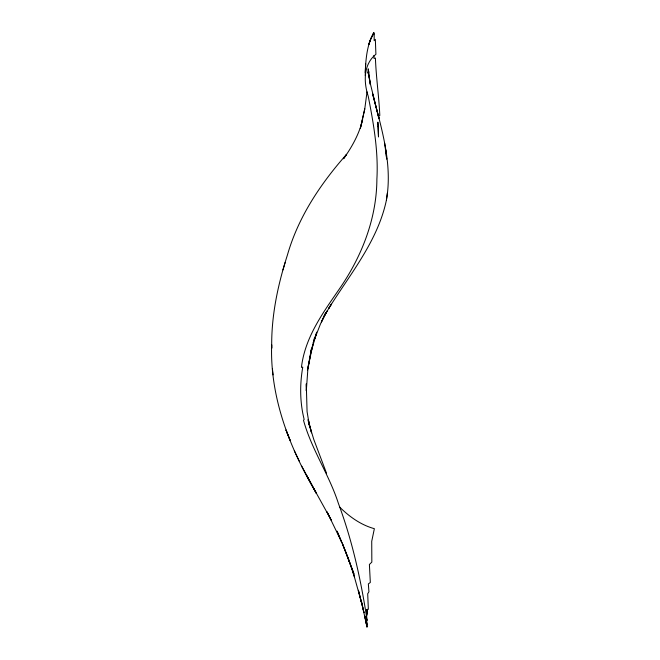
<?xml version="1.0" encoding="UTF-8"?>
<svg xmlns="http://www.w3.org/2000/svg" width="660" height="660" viewBox="0 0 660 660"><rect width="100%" height="100%" fill="white"/><g stroke="black" fill="none" stroke-linecap="round" stroke-linejoin="round"><path stroke-width="0.99" d="M354.436 577.096L352.877 571.502L361.441 602.209L358.388 590.255L363.974 612.678L361.284 600.691L367.001 627L366.185 622.19L366.407 616.448M368.379 73.384L368.395 70.496L368.42 73.351M365.244 75.595C365.483 63.286 366.25 50.704 370.656 39.08C378.807 23.141 369.146 40.804 368.923 44.434L370.772 38.734M365.227 72.699L365.665 63.715M366.382 621.192L367.042 609.386L368.338 609.337L367.702 593.761L368.923 591.781L368.346 583.91L370.326 582.475L369.394 564.498L371.836 562.097L371.728 541.324L374.36 528.685C360.987 525.014 349.379 516.747 339.644 507.07M366.589 614.435L367.042 609.386L367.471 612.719L366.671 615.516M367.018 91.864L364.782 108.859L360.335 128.494L364.782 108.859M316.66 332.137L314.754 338.613L320.364 324.258L325.611 313.038L321.362 322.022L327.195 310.926L324.2 315.991L331.353 304.202L328.68 308.517C350.254 273.884 377.842 240.958 386.405 200.161C392.807 164.208 381.538 128.419 372.644 93.943L378.898 118.371L370.648 84.95L368.132 71.882L370.318 84.554M362.653 119.608L362.637 119.757C359.188 133.996 352.003 146.932 343.538 158.771L346.607 154.3C320.603 183.711 298.312 216.892 287.422 255.016C277.761 285.112 271.103 316.528 271.73 348.274L271.648 344.718C269.899 397.658 289.839 448.544 316.453 493.408L301.752 466.191M386.405 200.161L387.362 192.951M313.269 342.771L313.97 339.925M313.434 342.061L307.453 370.07L311.528 348.48L307.816 369.847L306.306 390.769L306.289 383.658M313.912 340.106L314.638 337.169M312.815 344.627L310.777 352.836L316.305 333.943M373.642 33.107L373.362 34.741L374.212 33.627L374.154 40.697L375.342 39.361L375.911 54.301C363.239 64.334 363.577 82.178 368.214 96.203C373.593 123.601 378.469 151.371 376.885 179.223C376.678 217.462 362.637 254.224 341.492 285.846C324.39 310.918 305.06 336.154 301.438 367.381L302.767 367.117C299.722 384.409 299.854 402.336 304.153 419.413L303.501 420.28C311.495 449.394 329.191 474.697 338.415 503.481C352.531 541.183 361.078 580.701 367.133 620.425L366.3 617.529L367.141 624.624L365.401 617.735L367.001 627L364.782 615.838L365.945 621.811M282.942 269.94L285.128 262.573M370.656 39.08L373.741 33L373.123 34.328M308.072 478.277L306.834 475.868L316.453 493.408M313.286 487.649L331.287 520.171L327.038 511.871L341.938 542.693L337.012 531.118L345.898 552.206L353.933 573.788L342.342 543.428L349.709 562.534M294.327 450.755L299.5 461.604M326.51 473.187L313.764 439.411L308.649 422.515M347.317 556L353.818 574.843M307.898 419.801L311.561 432.877L308.509 420.626L309.358 425.353L307.073 411.625L306.298 384.367M384.673 143.269L386.677 159.085L385.82 149.737M370.31 84.472L368.214 68.83L368.346 73.945M272.415 368.684L273.058 374.913M373.915 55.415L374.038 58.492L375.424 58.047C376.093 77.319 378.964 96.442 379.813 115.558L378.757 116.011L378.832 118.75M368.717 71.626L368.56 73.615L368.717 71.626M287.281 433.191L285.995 429.982L290.12 440.311L287.281 433.191M378.122 126.456L377.875 122.141L378.493 136.975L378.122 126.456"/></g></svg>
